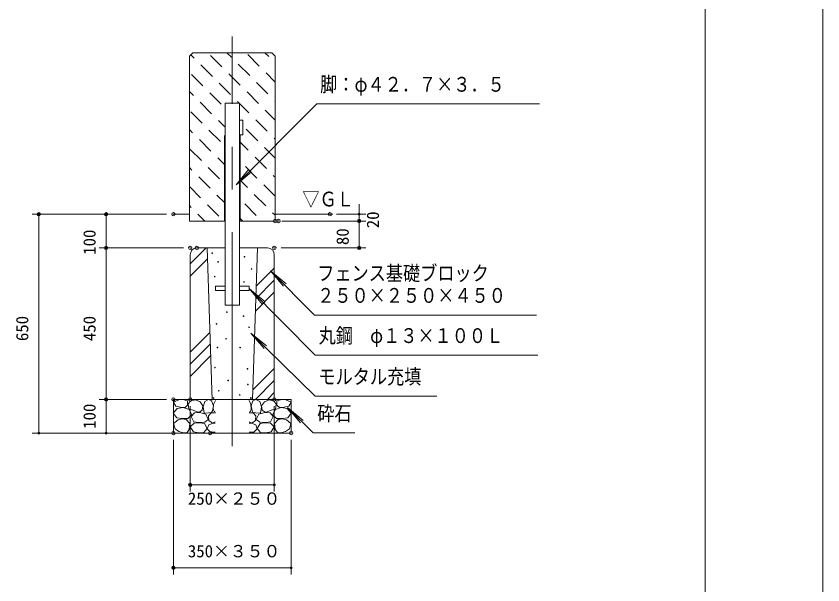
# Model space of a CAD drawing. Units: millimetres on the paper, scale 1:50, with parts at other scales. Extents: x 0 to 420, y -297 to 594.
# Drawn here: x 300.1 to 420, y -227.7 to -143.3 of the extents above; entities that cross this region are included whole.
import ezdxf
from ezdxf.enums import TextEntityAlignment as Align

# ---------------------------------------------------------------- set-up
doc = ezdxf.new("R2010")
doc.units = ezdxf.units.MM
doc.header["$PDMODE"] = 32
doc.header["$PDSIZE"] = 0.5
doc.linetypes.add('USER1', pattern=[19.05, 12.7, -6.35])
doc.linetypes.add('USER2', pattern=[50.8, 31.75, -6.35, 6.35, -6.35])
doc.layers.add('DEFPOINTS_3', color=7, linetype='Continuous', lineweight=9)
doc.layers.add('LY_1', color=7, linetype='Continuous', lineweight=9)
doc.styles.add('ＭＳ ゴシック', font='')
doc.styles.get('ＭＳ ゴシック').set_extended_font_data('MS Gothic')

# ---------------------------------------------------------------- blocks, each defined once
blk = doc.blocks.new('-000-_DOTSMALL')
at = {"color": 7, "linetype": 'Continuous', "lineweight": 9}
blk.add_circle((0, 0), 0.0625, dxfattribs=at)
blk.add_circle((0, 0), 0.0625, dxfattribs=at)

msp = doc.modelspace()

# ---------------------------------------------------------------- linework, layer by layer
at = {"layer": 'DEFPOINTS_3'}
for p, q in [((420, -297), (420, 0)), ((323.504, -200.186), (329.754, -200.186)), ((323.504, -200.186), (323.504, -205.186)), ((341.004, -200.186), (334.754, -200.186)), ((341.004, -200.186), (341.004, -205.186)), ((323.504, -205.186), (329.754, -205.186)), ((341.004, -205.186), (334.754, -205.186))]:
    msp.add_line(p, q, dxfattribs=at)
at = {"layer": 'LY_1'}
for p, q in [((402.5, -282), (402.5, -15)), ((326.379, -148.686), (325.879, -149.186)), ((325.879, -173.686), (325.879, -149.186)), ((326.379, -148.686), (338.129, -148.686)), ((338.129, -148.686), (338.629, -149.186)), ((338.629, -173.686), (338.629, -149.186)), ((331.184, -186.186), (331.184, -156.186)), ((331.184, -156.186), (333.324, -156.186)), ((333.324, -186.186), (333.324, -156.186)), ((333.324, -158.686), (333.824, -158.686)), ((333.824, -160.886), (333.824, -158.686)), ((333.324, -160.886), (333.824, -160.886)), ((323.504, -172.686), (325.879, -172.686)), ((325.879, -173.686), (331.184, -173.686)), ((333.324, -173.686), (338.629, -173.686)), ((338.629, -172.686), (347.18, -172.686)), ((327.004, -177.686), (328.504, -177.686)), ((328.504, -177.686), (329.255, -200.286)), ((328.504, -177.686), (331.184, -177.686)), ((336.004, -177.686), (333.324, -177.686)), ((335.254, -200.186), (336.004, -177.686)), ((336.004, -177.686), (337.504, -177.686)), ((326.004, -200.186), (326.004, -178.686)), ((338.504, -200.186), (338.504, -178.686)), ((329.754, -183.361), (329.754, -184.011)), ((331.184, -183.361), (329.754, -183.361)), ((334.754, -183.361), (333.324, -183.361)), ((334.754, -183.361), (334.754, -184.011)), ((331.184, -184.011), (329.754, -184.011)), ((334.754, -184.011), (333.324, -184.011)), ((331.184, -186.186), (333.324, -186.186)), ((323.504, -205.186), (323.504, -200.186)), ((323.504, -200.186), (341.004, -200.186)), ((323.519, -200.593), (324.3, -200.234)), ((323.854, -201.188), (323.519, -200.593)), ((324.77, -201.361), (323.854, -201.188)), ((324.3, -200.234), (324.907, -200.197)), ((324.907, -200.197), (325.613, -200.395)), ((325.625, -201.052), (325.254, -201.374)), ((325.613, -200.395), (325.625, -201.052)), ((325.712, -200.841), (326.059, -200.42)), ((325.811, -201.634), (325.712, -200.841)), ((326.059, -200.42), (326.778, -200.221)), ((326.778, -200.221), (327.484, -200.519)), ((327.484, -200.519), (327.905, -201.113)), ((327.905, -201.113), (327.806, -201.758)), ((327.93, -201.299), (328.178, -200.469)), ((328.078, -202.216), (327.93, -201.299)), ((328.178, -200.469), (328.735, -200.197)), ((328.735, -200.197), (329.181, -200.382)), ((329.181, -200.382), (329.466, -201.138)), ((329.466, -201.138), (329.305, -201.894)), ((329.478, -200.928), (329.429, -201.584)), ((329.739, -200.358), (329.478, -200.928)), ((334.769, -200.358), (335.029, -200.928)), ((335.029, -200.928), (335.078, -201.584)), ((335.326, -200.382), (335.041, -201.138)), ((335.041, -201.138), (335.202, -201.894)), ((335.772, -200.197), (335.326, -200.382)), ((336.33, -200.469), (335.772, -200.197)), ((336.578, -201.299), (336.33, -200.469)), ((336.429, -202.216), (336.578, -201.299)), ((337.024, -200.519), (336.602, -201.113)), ((336.602, -201.113), (336.701, -201.758)), ((337.73, -200.221), (337.024, -200.519)), ((338.448, -200.42), (337.73, -200.221)), ((338.795, -200.841), (338.448, -200.42)), ((338.696, -201.634), (338.795, -200.841)), ((338.894, -200.395), (338.882, -201.052)), ((338.882, -201.052), (339.254, -201.374)), ((339.601, -200.197), (338.894, -200.395)), ((340.208, -200.234), (339.601, -200.197)), ((339.737, -201.361), (340.654, -201.188)), ((340.988, -200.593), (340.208, -200.234)), ((340.654, -201.188), (340.988, -200.593)), ((341.004, -205.186), (341.004, -200.186)), ((323.482, -202.204), (324.077, -201.522)), ((324.002, -202.922), (323.482, -202.204)), ((324.077, -201.522), (324.969, -201.398)), ((325.254, -201.374), (324.77, -201.361)), ((324.969, -201.398), (325.848, -201.683)), ((326.257, -202.489), (325.675, -203.009)), ((326.468, -201.782), (325.811, -201.634)), ((325.848, -201.683), (326.257, -202.489)), ((326.158, -202.724), (326.641, -202.179)), ((327.062, -202.018), (326.468, -201.782)), ((326.641, -202.179), (327.385, -202.105)), ((327.385, -202.055), (327.062, -202.018)), ((327.806, -201.758), (327.385, -202.055)), ((327.385, -202.105), (328.314, -202.39)), ((328.735, -202.191), (328.078, -202.216)), ((328.314, -202.39), (328.685, -203.158)), ((329.193, -202.142), (328.735, -202.191)), ((328.747, -202.625), (329.131, -202.191)), ((329.131, -202.191), (329.751, -202.154)), ((329.305, -201.894), (329.193, -202.142)), ((329.429, -201.584), (329.553, -201.968)), ((329.553, -201.968), (329.714, -202.03)), ((335.376, -202.191), (334.756, -202.154)), ((334.954, -201.968), (334.793, -202.03)), ((335.078, -201.584), (334.954, -201.968)), ((335.202, -201.894), (335.314, -202.142)), ((335.314, -202.142), (335.772, -202.191)), ((335.76, -202.625), (335.376, -202.191)), ((335.772, -202.191), (336.429, -202.216)), ((336.193, -202.39), (335.822, -203.158)), ((337.123, -202.105), (336.193, -202.39)), ((336.701, -201.758), (337.123, -202.055)), ((337.123, -202.055), (337.445, -202.018)), ((337.866, -202.179), (337.123, -202.105)), ((337.445, -202.018), (338.039, -201.782)), ((338.349, -202.724), (337.866, -202.179)), ((338.039, -201.782), (338.696, -201.634)), ((338.659, -201.683), (338.25, -202.489)), ((338.25, -202.489), (338.832, -203.009)), ((339.539, -201.398), (338.659, -201.683)), ((339.254, -201.374), (339.737, -201.361)), ((340.431, -201.522), (339.539, -201.398)), ((341.025, -202.204), (340.431, -201.522)), ((340.505, -202.922), (341.025, -202.204)), ((323.544, -203.752), (324.201, -203.22)), ((323.767, -204.533), (323.544, -203.752)), ((324.77, -203.034), (324.002, -202.922)), ((324.201, -203.22), (324.825, -203.074)), ((325.675, -203.009), (324.77, -203.034)), ((324.825, -203.074), (325.415, -203.182)), ((325.415, -203.182), (325.96, -203.74)), ((325.96, -203.74), (325.873, -204.657)), ((326.022, -204.248), (326.579, -203.716)), ((326.554, -203.505), (326.158, -202.724)), ((327.236, -203.628), (326.554, -203.505)), ((326.579, -203.716), (327.447, -203.666)), ((328.178, -203.567), (327.236, -203.628)), ((327.447, -203.666), (328.128, -203.753)), ((328.128, -203.753), (328.549, -204.484)), ((328.685, -203.158), (328.178, -203.567)), ((328.785, -203.331), (328.747, -202.625)), ((328.772, -203.938), (329.392, -203.728)), ((329.342, -203.728), (328.785, -203.331)), ((329.726, -203.492), (329.342, -203.728)), ((329.392, -203.728), (329.726, -203.69)), ((334.781, -203.492), (335.165, -203.728)), ((335.116, -203.728), (334.781, -203.69)), ((335.735, -203.938), (335.116, -203.728)), ((335.165, -203.728), (335.723, -203.331)), ((335.723, -203.331), (335.76, -202.625)), ((335.822, -203.158), (336.33, -203.567)), ((336.379, -203.753), (335.958, -204.484)), ((336.33, -203.567), (337.271, -203.628)), ((337.061, -203.666), (336.379, -203.753)), ((337.928, -203.716), (337.061, -203.666)), ((337.271, -203.628), (337.953, -203.505)), ((338.485, -204.248), (337.928, -203.716)), ((337.953, -203.505), (338.349, -202.724)), ((339.093, -203.182), (338.547, -203.74)), ((338.547, -203.74), (338.634, -204.657)), ((338.832, -203.009), (339.737, -203.034)), ((339.682, -203.074), (339.093, -203.182)), ((340.307, -203.22), (339.682, -203.074)), ((339.737, -203.034), (340.505, -202.922)), ((340.963, -203.752), (340.307, -203.22)), ((340.74, -204.533), (340.963, -203.752)), ((324.324, -204.929), (323.767, -204.533)), ((325.031, -205.152), (324.324, -204.929)), ((325.873, -204.657), (325.551, -205.103)), ((326.493, -205.004), (326.022, -204.248)), ((328.549, -204.484), (328.054, -205.103)), ((328.549, -204.558), (328.772, -203.938)), ((329.045, -205.028), (328.549, -204.558)), ((335.462, -205.028), (335.958, -204.558)), ((335.958, -204.558), (335.735, -203.938)), ((335.958, -204.484), (336.454, -205.103)), ((338.015, -205.004), (338.485, -204.248)), ((338.634, -204.657), (338.956, -205.103)), ((339.477, -205.152), (340.183, -204.929)), ((340.183, -204.929), (340.74, -204.533)), ((341.004, -205.186), (323.504, -205.186)), ((325.551, -205.103), (325.031, -205.152)), ((327.273, -205.165), (326.493, -205.004)), ((328.054, -205.103), (327.273, -205.165)), ((329.726, -205.053), (329.045, -205.028)), ((334.781, -205.053), (335.462, -205.028)), ((336.454, -205.103), (337.234, -205.165)), ((337.234, -205.165), (338.015, -205.004)), ((338.956, -205.103), (339.477, -205.152))]:
    msp.add_line(p, q, dxfattribs=at)
at = {"layer": 'LY_1', "linetype": 'USER2', "lineweight": 18}
msp.add_line((332.254, -207.106), (332.254, -146.305), dxfattribs=at)
at = {"layer": 'LY_1', "lineweight": 18}
for p, q in [((326.585, -149.486), (326.082, -148.983)), ((330.715, -150.787), (329.017, -149.09)), ((332.129, -149.373), (331.442, -148.686)), ((336.258, -150.674), (334.561, -148.977)), ((337.672, -149.26), (337.099, -148.686)), ((329.3, -152.201), (327.603, -150.504)), ((334.844, -152.088), (333.147, -150.391)), ((327.886, -153.616), (326.189, -151.919)), ((333.43, -153.503), (331.733, -151.805)), ((338.629, -153.044), (337.276, -151.692)), ((332.016, -154.917), (330.319, -153.22)), ((337.559, -154.804), (335.862, -153.107)), ((326.472, -155.03), (325.879, -154.437)), ((336.145, -156.218), (334.448, -154.521)), ((330.601, -156.331), (328.904, -154.634)), ((329.187, -157.745), (327.49, -156.048)), ((344.807, -156.297), (332.81, -168.294)), ((333.285, -156.186), (333.034, -155.935)), ((334.731, -157.632), (333.324, -156.225)), ((338.629, -155.873), (338.578, -155.822)), ((344.807, -156.297), (377.901, -156.297)), ((327.773, -159.159), (326.076, -157.462)), ((338.629, -158.701), (337.163, -157.236)), ((331.184, -159.742), (330.205, -158.763)), ((337.446, -160.347), (335.749, -158.65)), ((326.359, -160.574), (325.879, -160.093)), ((330.488, -161.875), (328.791, -160.178)), ((336.032, -161.762), (334.335, -160.064)), ((329.074, -163.289), (327.377, -161.592)), ((338.629, -161.53), (338.464, -161.366)), ((334.618, -163.176), (333.424, -161.982)), ((338.629, -164.358), (337.05, -162.78)), ((327.66, -164.703), (325.963, -163.006)), ((337.333, -165.891), (335.636, -164.194)), ((331.184, -165.398), (330.092, -164.307)), ((326.246, -166.117), (325.879, -165.75)), ((330.375, -167.418), (328.678, -165.721)), ((332.81, -168.294), (334.738, -165.996)), ((332.81, -168.294), (335.108, -166.366)), ((335.919, -167.305), (334.222, -165.608)), ((328.961, -168.833), (327.264, -167.136)), ((334.505, -168.719), (333.424, -167.638)), ((338.629, -167.187), (338.351, -166.909)), ((327.547, -170.247), (325.879, -168.579)), ((338.629, -170.015), (336.937, -168.323)), ((331.184, -171.055), (329.979, -169.851)), ((337.22, -171.435), (335.523, -169.738)), ((330.262, -172.962), (328.565, -171.265)), ((335.806, -172.849), (334.109, -171.152)), ((351.107, -171.186), (351.107, -172.686)), ((326.132, -171.661), (325.879, -171.407)), ((338.629, -172.843), (338.238, -172.453)), ((322.504, -172.686), (302.504, -172.686)), ((303.504, -205.186), (303.504, -172.686)), ((313.504, -177.686), (313.504, -172.686)), ((328.158, -173.686), (327.151, -172.679)), ((333.815, -173.686), (333.424, -173.295)), ((339.629, -173.686), (352.107, -173.686)), ((347.754, -172.686), (352.107, -172.686)), ((351.107, -172.686), (351.107, -173.686)), ((351.107, -173.686), (351.107, -177.686)), ((325.004, -177.686), (312.504, -177.686)), ((313.504, -200.186), (313.504, -177.686)), ((326.004, -180.063), (328.38, -177.686)), ((339.504, -177.686), (352.107, -177.686)), ((326.004, -181.859), (328.557, -179.305)), ((335.814, -183.362), (338.504, -180.673)), ((344.461, -187.646), (337.956, -181.077)), ((337.956, -181.077), (340.244, -183.016)), ((337.956, -181.077), (339.873, -183.384)), ((335.752, -185.22), (338.504, -182.469)), ((344.568, -193.615), (334.835, -183.753)), ((334.835, -183.753), (337.12, -185.696)), ((334.835, -183.753), (336.748, -186.064)), ((335.691, -187.078), (338.504, -184.265)), ((344.461, -187.646), (377.461, -187.646)), ((326.004, -193.173), (328.922, -190.255)), ((344.565, -199.709), (335.037, -190.328)), ((335.037, -190.328), (337.35, -192.239)), ((335.037, -190.328), (336.983, -192.611)), ((326.004, -194.969), (328.979, -191.993)), ((326.004, -196.765), (329.037, -193.731)), ((344.568, -193.615), (377.67, -193.615)), ((335.3, -198.782), (338.504, -195.579)), ((335.692, -200.186), (338.504, -197.375)), ((337.488, -200.186), (338.504, -199.171)), ((344.565, -199.709), (362.643, -199.709)), ((322.504, -200.186), (312.504, -200.186)), ((313.504, -205.186), (313.504, -200.186)), ((326.004, -201.186), (326.004, -213.874)), ((338.504, -201.186), (338.504, -213.874)), ((344.264, -205.164), (340.482, -201.375)), ((340.482, -201.375), (342.778, -203.306)), ((340.482, -201.375), (342.408, -203.675)), ((327.981, -205.186), (302.504, -205.186)), ((344.264, -205.164), (350.468, -205.164)), ((323.504, -206.186), (323.504, -226.186)), ((341.004, -206.186), (341.004, -226.186)), ((338.504, -212.874), (326.004, -212.874)), ((341.004, -225.186), (323.504, -225.186))]:
    msp.add_line(p, q, dxfattribs=at)
at = {"layer": 'LY_1', "linetype": 'USER1', "lineweight": 18}
for p, q in [((331.084, -173.686), (331.084, -156.186)), ((333.424, -173.686), (333.424, -156.186))]:
    msp.add_line(p, q, dxfattribs=at)
at = {"layer": 'LY_1'}
for centre in [(329.287, -178.46), (330.166, -179.773), (334.082, -178.988), (335.125, -180.805), (329.65, -181.942), (333.988, -182.739), (331.458, -187.227), (333.927, -187.801), (329.911, -188.973), (334.75, -189.472), (331.333, -191.168), (330.061, -192.49), (333.428, -192.49), (329.677, -195.455), (334.528, -195.639), (331.637, -197.371), (330.236, -198.89), (334.591, -197.975), (329.486, -199.972), (333.361, -199.521), (335.021, -199.972)]:
    msp.add_circle(centre, 0.05, dxfattribs=at)
for centre, start, end in [((327.004, -178.686), 90, 180), ((337.504, -178.686), 0, 90)]:
    msp.add_arc(centre, 1, start, end, dxfattribs=at)
for p in [(303.504, -172.686), (313.504, -172.686), (323.504, -172.686), (323.504, -172.686), (346.754, -172.686), (338.629, -173.686), (339.129, -173.686), (351.107, -173.686), (313.504, -177.686), (326.004, -177.686), (327.004, -177.686), (338.504, -177.686), (351.107, -177.686), (313.504, -200.186), (323.504, -200.186), (326.004, -200.186), (326.004, -200.186), (338.504, -200.186), (323.504, -205.186), (323.504, -205.186), (328.981, -205.186), (341.004, -205.186), (326.004, -212.874), (323.504, -225.186)]:
    msp.add_point(p, dxfattribs=at)

# ---------------------------------------------------------------- block references
at = {"layer": 'LY_1', "xscale": 2.32, "yscale": 2.32}
for p, rotation in [((303.504, -172.686), 90), ((313.504, -172.686), 90), ((351.107, -172.686), 90), ((351.107, -173.686), 90), ((351.107, -173.686), 270), ((313.504, -177.686), 270), ((313.504, -177.686), 90), ((351.107, -177.686), 270), ((313.504, -200.186), 270), ((313.504, -200.186), 90), ((303.504, -205.186), 270), ((313.504, -205.186), 270), ((326.004, -212.874), 180), ((323.504, -225.186), 180)]:
    msp.add_blockref('-000-_DOTSMALL', p, dxfattribs=dict(at, rotation=rotation))
for p in [(338.504, -212.874), (341.004, -225.186)]:
    msp.add_blockref('-000-_DOTSMALL', p, dxfattribs=at)

# ---------------------------------------------------------------- texts
at = {"layer": 'LY_1', "style": 'ＭＳ ゴシック', "width": 0.85}
for s, p in [('脚：φ４２．７×３．５', (345.319, -155.147)), ('▽ＧＬ', (342.67, -172.186)), ('フェンス基礎ブロック', (344.877, -183.196)), ('２５０×２５０×４５０', (344.877, -186.496)), ('丸鋼\u3000φ１３×１００Ｌ', (345.089, -192.465)), ('モルタル充填', (345.06, -198.559)), ('砕石', (344.885, -204.014))]:
    msp.add_text(s, height=2.199, dxfattribs=at).set_placement(p, align=Align.BOTTOM_LEFT)
at = {"layer": 'LY_1', "style": 'ＭＳ ゴシック'}
for s, p in [('20', (354.607, -174.759)), ('80', (350.107, -177.259)), ('100', (312.504, -178.706)), ('650', (302.504, -191.521)), ('450', (312.504, -191.521)), ('100', (312.504, -204.555))]:
    msp.add_text(s, height=1.833, rotation=90, dxfattribs=at).set_placement(p, align=Align.BOTTOM_LEFT)
for s, p in [('250×２５０', (325.661, -216.374)), ('350×３５０', (325.661, -224.186))]:
    msp.add_text(s, height=1.833, dxfattribs=at).set_placement(p, align=Align.BOTTOM_LEFT)

doc.saveas('drawing.dxf')
